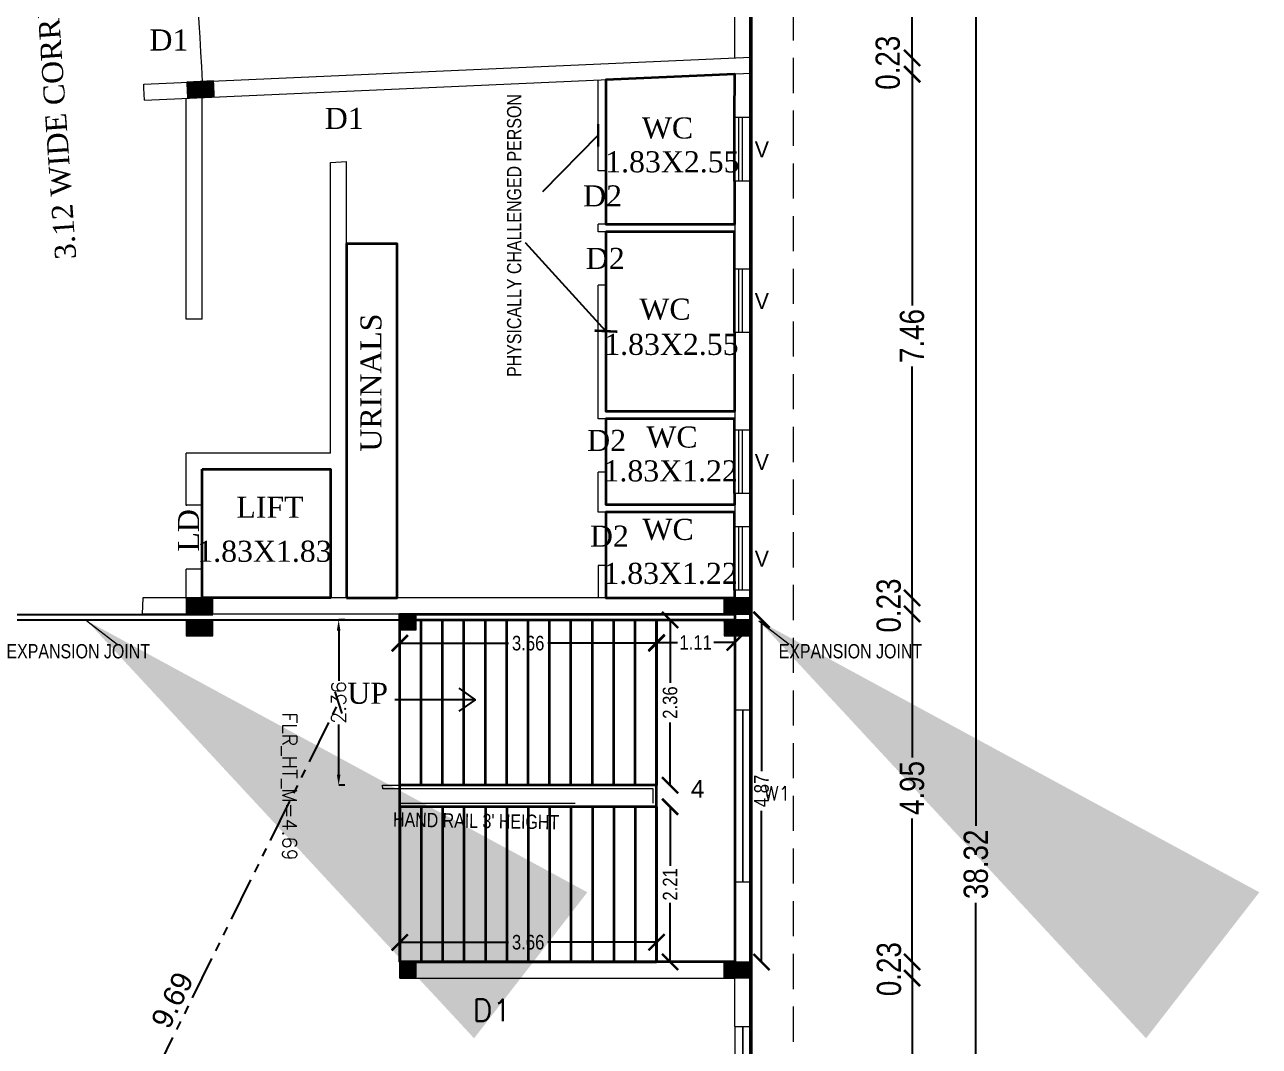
# Model space of a CAD drawing. Header units: metres. Extents: x 43 to 977, y 102 to 459.
# Drawn here: x 475.75 to 493.33, y 156.12 to 170.66 of the extents above; entities that cross this region are included whole.
import ezdxf

# ---------------------------------------------------------------- set-up
doc = ezdxf.new("R2010")
doc.units = ezdxf.units.M
doc.header["$MEASUREMENT"] = 0
doc.header["$PDMODE"] = 3
doc.linetypes.add('HIDDEN', pattern=[0.375, 0.25, -0.125])
doc.linetypes.add('PHANTOM2', pattern=[1.25, 0.625, -0.125, 0.125, -0.125, 0.125, -0.125])
doc.layers.get('0').update_dxf_attribs({"lineweight": 0})
doc.layers.get('Defpoints').update_dxf_attribs({"lineweight": 0})
for name, color, linetype, lineweight in [('BLK_1_FLR_0_BLT_UP_AREA_DEDUCT_EXISTING', 4, 'Continuous', 35), ('BLK_1_FLR_0_EXIT_WIDTH_STAIR', 4, 'Continuous', 35), ('BLK_1_FLR_0_EXIT_WIDTH_STAIR _7', 4, 'Continuous', 35), ('BLK_1_FLR_0_SP_WC', 140, 'Continuous', 35), ('BLK_1_FLR_0_STAIR_4', 4, 'Continuous', 35), ('BLK_1_FLR_0_STAIR_4_FLIGHT_1', 4, 'Continuous', 35), ('BLK_1_FLR_0_STAIR_4_FLIGHT_2', 4, 'Continuous', 35), ('BLK_1_FLR_0_STAIR_4_LANDING_1', 4, 'Continuous', 35), ('BLK_1_FLR_0_URINAL', 4, 'Continuous', 35), ('BLK_1_FLR_0_WATER_CLOSET', 4, 'Continuous', 35), ('Column', 1, 'Continuous', 0), ('DIST_EXIT', 7, 'Continuous', 35), ('DOOR', 1, 'Continuous', 0), ('ELEV', 2, 'Continuous', 0), ('HAT', 1, 'Continuous', 0), ('hatch', 7, 'Continuous', 0), ('main wall', 150, 'Continuous', 0), ('RTEXT', 4, 'Continuous', 0), ('Staircase', 140, 'Continuous', 0), ('TE', 9, 'Continuous', 0), ('TEXT', 130, 'Continuous', 0), ('WALL', 7, 'Continuous', 0), ('WIN', 13, 'Continuous', 0)]:
    doc.layers.add(name, color=color, linetype=linetype, lineweight=lineweight)
doc.layers.add('BLK_1_FLR_0_BLT_UP_AREA_EXISTING', color=15, linetype='Continuous')
doc.styles.add('ARIAL', font='arial.ttf')
doc.styles.add('ARIAL NARROW', font='')
doc.styles.add('RTEXT', font='arial.ttf', dxfattribs={"width": 0.8, "height": 8})
doc.styles.get("Standard").update_dxf_attribs({"font": 'romans.shx'})
doc.styles.add('style2', font='romantic.ttf')
doc.styles.add('style4', font='swissek.ttf')
doc.styles.add('visa', font='swissc.ttf')
doc.styles.get('ARIAL NARROW').set_extended_font_data('Lydian BT')
doc.dimstyles.new('Copy of o3 400', dxfattribs={"dimscale": 0.23, "dimtxt": 0.9, "dimasz": 1, "dimexe": 5, "dimexo": 9, "dimgap": 0.23, "dimtad": 0, "dimlfac": 4, "dimzin": 3, "dimdsep": 46, "dimtxsty": 'visa', "dimblk": 'ARCHTICK', "dimcen": 0.09, "dimse1": 1, "dimse2": 1, "dimclrd": 7, "dimclre": 256, "dimclrt": 7, "dimadec": 0, "dimazin": 0, "dimtfac": 0.23, "dimtofl": 0, "dimtmove": 2, "dimatfit": 1, "dimldrblk": 'ARCHTICK', "dimfxl": 0, "dimtolj": 1, "dimtzin": 0, "dimarcsym": 0})
doc.dimstyles.new('Copy(2) of S-2', dxfattribs={"dimtxt": 10.5, "dimasz": 8, "dimexe": 2, "dimexo": 50, "dimgap": 5, "dimtad": 0, "dimtoh": 1, "dimdec": 1, "dimzin": 0, "dimdsep": 46, "dimlunit": 4, "dimtxsty": 'ARIAL NARROW', "dimcen": 0.09, "dimdle": 3, "dimse1": 1, "dimse2": 1, "dimclrd": 7, "dimclre": 13, "dimclrt": 7, "dimadec": 0, "dimazin": 0, "dimtfac": 1, "dimtdec": 1, "dimtofl": 0, "dimtmove": 0, "dimatfit": 3, "dimfxl": 0, "dimtolj": 1, "dimtzin": 0, "dimlwd": 13, "dimarcsym": 0})
doc.dimstyles.new('o3', dxfattribs={"dimscale": 0.23, "dimtxt": 0.9, "dimasz": 1, "dimexe": 5, "dimexo": 9, "dimgap": 0.23, "dimtad": 0, "dimzin": 3, "dimdsep": 46, "dimtxsty": 'visa', "dimblk": 'ARCHTICK', "dimcen": 0.09, "dimse1": 1, "dimse2": 1, "dimclrd": 7, "dimclre": 256, "dimclrt": 7, "dimadec": 0, "dimazin": 0, "dimtfac": 0.23, "dimtofl": 0, "dimtmove": 2, "dimatfit": 1, "dimldrblk": 'ARCHTICK', "dimfxl": 0, "dimtolj": 1, "dimtzin": 0, "dimarcsym": 0})
doc.dimstyles.new('OPEN SPACE', dxfattribs={"dimtxt": 0.3, "dimasz": 0.23, "dimexe": 0.1875, "dimexo": 0.0625, "dimgap": 0.09, "dimtad": 3, "dimzin": 0, "dimdsep": 46, "dimtxsty": 'ARIAL', "dimblk": 'OBLIQUE', "dimcen": 0.09, "dimse1": 1, "dimse2": 1, "dimclrd": 6, "dimclre": 6, "dimclrt": 7, "dimadec": 0, "dimazin": 0, "dimtfac": 0.5, "dimtix": 1, "dimtmove": 0, "dimatfit": 3, "dimfxl": 0, "dimtolj": 1, "dimtzin": 0, "dimarcsym": 0})
doc.dimstyles.new('STANDARD$0', dxfattribs={"dimtxt": 7, "dimasz": 3, "dimexe": 3, "dimexo": 1, "dimgap": 1.5, "dimtad": 1, "dimdec": 1, "dimzin": 1, "dimdsep": 46, "dimlunit": 4, "dimtxsty": 'Standard', "dimblk": 'OBLIQUE', "dimcen": 0.09375, "dimdle": 1, "dimclrd": 8, "dimclre": 8, "dimclrt": 7, "dimadec": 1, "dimazin": 0, "dimtfac": 1, "dimtdec": 1, "dimtix": 1, "dimtmove": 2, "dimatfit": 3, "dimldrblk": 'ARCHTICK', "dimfxl": 0, "dimfrac": 2, "dimtolj": 1, "dimtzin": 0, "dimarcsym": 0})

# ---------------------------------------------------------------- blocks, each defined once
blk = doc.blocks.new('_ArchTick')
at = {"color": 0, "const_width": 0.15}
blk.add_lwpolyline([(-0.5, -0.5), (0.5, 0.5)], dxfattribs=at)
blk = doc.blocks.new('*D466')
at = {"layer": 'Defpoints', "color": 0, "lineweight": 30}
for p in [(485.855, 177.638), (485.856, 170.185), (488.382, 170.185)]:
    blk.add_point(p, dxfattribs=at)
at = {"layer": 'WALL', "color": 7, "lineweight": -2}
for p, q in [((488.382, 177.638), (488.382, 174.342)), ((488.382, 170.185), (488.382, 173.481))]:
    blk.add_line(p, q, dxfattribs=at)
at = {"layer": 'WALL', "color": 7, "lineweight": -2, "xscale": 0.23, "yscale": 0.23, "zscale": 0.23}
for p, rotation in [((488.382, 177.638), 90), ((488.382, 170.185), 270)]:
    blk.add_blockref('_ArchTick', p, dxfattribs=dict(at, rotation=rotation))
at = {"layer": 'WALL', "color": 7, "insert": (488.382, 173.911), "char_height": 0.345, "attachment_point": 5, "rotation": 90, "style": 'visa'}
blk.add_mtext('\\A1;7.45', dxfattribs=at)
blk = doc.blocks.new('*D467')
at = {"layer": 'Defpoints', "color": 0, "lineweight": 30}
for p in [(485.856, 170.185), (485.856, 169.956), (488.382, 169.956)]:
    blk.add_point(p, dxfattribs=at)
at = {"layer": 'WALL', "color": 7, "lineweight": -2}
blk.add_line((488.382, 170.185), (488.382, 169.956), dxfattribs=at)
at = {"layer": 'WALL', "color": 7, "lineweight": -2, "xscale": 0.23, "yscale": 0.23, "zscale": 0.23}
for p, rotation in [((488.382, 170.185), 90), ((488.382, 169.956), 270)]:
    blk.add_blockref('_ArchTick', p, dxfattribs=dict(at, rotation=rotation))
at = {"layer": 'WALL', "color": 7, "insert": (488.037, 170.118), "char_height": 0.345, "attachment_point": 5, "rotation": 90, "style": 'visa'}
blk.add_mtext('\\A1;0.23', dxfattribs=at)
blk = doc.blocks.new('*D468')
at = {"layer": 'Defpoints', "color": 0, "lineweight": 30}
for p in [(485.856, 169.956), (485.856, 162.501), (488.382, 162.501)]:
    blk.add_point(p, dxfattribs=at)
at = {"layer": 'WALL', "color": 7, "lineweight": -2}
for p, q in [((488.382, 169.956), (488.382, 166.663)), ((488.382, 162.501), (488.382, 165.795))]:
    blk.add_line(p, q, dxfattribs=at)
at = {"layer": 'WALL', "color": 7, "lineweight": -2, "xscale": 0.23, "yscale": 0.23, "zscale": 0.23}
for p, rotation in [((488.382, 169.956), 90), ((488.382, 162.501), 270)]:
    blk.add_blockref('_ArchTick', p, dxfattribs=dict(at, rotation=rotation))
at = {"layer": 'WALL', "color": 7, "insert": (488.382, 166.229), "char_height": 0.345, "attachment_point": 5, "rotation": 90, "style": 'visa'}
blk.add_mtext('\\A1;7.46', dxfattribs=at)
blk = doc.blocks.new('*D469')
at = {"layer": 'Defpoints', "color": 0, "lineweight": 30}
for p in [(485.856, 162.501), (485.856, 162.273), (488.382, 162.273)]:
    blk.add_point(p, dxfattribs=at)
at = {"layer": 'WALL', "color": 7, "lineweight": -2}
blk.add_line((488.382, 162.501), (488.382, 162.273), dxfattribs=at)
at = {"layer": 'WALL', "color": 7, "lineweight": -2, "xscale": 0.23, "yscale": 0.23, "zscale": 0.23}
for p, rotation in [((488.382, 162.501), 90), ((488.382, 162.273), 270)]:
    blk.add_blockref('_ArchTick', p, dxfattribs=dict(at, rotation=rotation))
at = {"layer": 'WALL', "color": 7, "insert": (488.05, 162.393), "char_height": 0.345, "attachment_point": 5, "rotation": 90, "style": 'visa'}
blk.add_mtext('\\A1;0.23', dxfattribs=at)
blk = doc.blocks.new('*D470')
at = {"layer": 'Defpoints', "color": 0, "lineweight": 30}
for p in [(485.856, 162.273), (485.625, 157.321), (488.382, 157.321)]:
    blk.add_point(p, dxfattribs=at)
at = {"layer": 'WALL', "color": 7, "lineweight": -2}
for p, q in [((488.382, 162.273), (488.382, 160.23)), ((488.382, 157.321), (488.382, 159.363))]:
    blk.add_line(p, q, dxfattribs=at)
at = {"layer": 'WALL', "color": 7, "lineweight": -2, "xscale": 0.23, "yscale": 0.23, "zscale": 0.23}
for p, rotation in [((488.382, 162.273), 90), ((488.382, 157.321), 270)]:
    blk.add_blockref('_ArchTick', p, dxfattribs=dict(at, rotation=rotation))
at = {"layer": 'WALL', "color": 7, "insert": (488.382, 159.797), "char_height": 0.345, "attachment_point": 5, "rotation": 90, "style": 'visa'}
blk.add_mtext('\\A1;4.95', dxfattribs=at)
blk = doc.blocks.new('*D471')
at = {"layer": 'Defpoints', "color": 0, "lineweight": 30}
for p in [(485.625, 157.321), (485.625, 157.092), (488.382, 157.092)]:
    blk.add_point(p, dxfattribs=at)
at = {"layer": 'WALL', "color": 7, "lineweight": -2}
blk.add_line((488.382, 157.321), (488.382, 157.092), dxfattribs=at)
at = {"layer": 'WALL', "color": 7, "lineweight": -2, "xscale": 0.23, "yscale": 0.23, "zscale": 0.23}
for p, rotation in [((488.382, 157.321), 90), ((488.382, 157.092), 270)]:
    blk.add_blockref('_ArchTick', p, dxfattribs=dict(at, rotation=rotation))
at = {"layer": 'WALL', "color": 7, "insert": (488.054, 157.219), "char_height": 0.345, "attachment_point": 5, "rotation": 90, "style": 'visa'}
blk.add_mtext('\\A1;0.23', dxfattribs=at)
blk = doc.blocks.new('*D472')
at = {"layer": 'Defpoints', "color": 0, "lineweight": 30}
for p in [(485.625, 157.092), (485.625, 153.341), (488.382, 153.341)]:
    blk.add_point(p, dxfattribs=at)
at = {"layer": 'WALL', "color": 7, "lineweight": -2}
for p, q in [((488.382, 157.092), (488.382, 155.648)), ((488.382, 153.341), (488.382, 154.785))]:
    blk.add_line(p, q, dxfattribs=at)
at = {"layer": 'WALL', "color": 7, "lineweight": -2, "xscale": 0.23, "yscale": 0.23, "zscale": 0.23}
for p, rotation in [((488.382, 157.092), 90), ((488.382, 153.341), 270)]:
    blk.add_blockref('_ArchTick', p, dxfattribs=dict(at, rotation=rotation))
at = {"layer": 'WALL', "color": 7, "insert": (488.382, 155.217), "char_height": 0.345, "attachment_point": 5, "rotation": 90, "style": 'visa'}
blk.add_mtext('\\A1;3.75', dxfattribs=at)
blk = doc.blocks.new('*D494')
at = {"layer": 'Defpoints', "color": 0, "lineweight": 30}
for p in [(485.858, 177.869), (485.682, 139.551), (489.291, 139.551)]:
    blk.add_point(p, dxfattribs=at)
at = {"layer": 'WALL', "color": 7, "lineweight": -2}
for p, q in [((489.291, 177.869), (489.291, 159.257)), ((489.291, 139.551), (489.291, 158.163))]:
    blk.add_line(p, q, dxfattribs=at)
at = {"layer": 'WALL', "color": 7, "lineweight": -2, "xscale": 0.23, "yscale": 0.23, "zscale": 0.23}
for p, rotation in [((489.291, 177.869), 90), ((489.291, 139.551), 270)]:
    blk.add_blockref('_ArchTick', p, dxfattribs=dict(at, rotation=rotation))
at = {"layer": 'WALL', "color": 7, "insert": (489.291, 158.71), "char_height": 0.345, "attachment_point": 5, "rotation": 90, "style": 'visa'}
blk.add_mtext('\\A1;38.32', dxfattribs=at)
blk = doc.blocks.new('*D665')
at = {"layer": 'BLK_1_FLR_0_STAIR_4_LANDING_1', "color": 1, "lineweight": -2, "ltscale": 20}
for p, q in [((486.238, 162.19), (486.238, 160.038)), ((486.238, 157.321), (486.238, 159.473))]:
    blk.add_line(p, q, dxfattribs=at)
at = {"layer": 'Defpoints', "color": 0, "lineweight": 30, "ltscale": 20}
for p in [(485.856, 162.19), (485.856, 157.321), (486.238, 157.321)]:
    blk.add_point(p, dxfattribs=at)
at = {"layer": 'BLK_1_FLR_0_STAIR_4_LANDING_1', "color": 1, "lineweight": -2, "ltscale": 20, "xscale": 0.23, "yscale": 0.23, "zscale": 0.23}
for p, rotation in [((486.238, 162.19), 90), ((486.238, 157.321), 270)]:
    blk.add_blockref('_ArchTick', p, dxfattribs=dict(at, rotation=rotation))
at = {"layer": 'BLK_1_FLR_0_STAIR_4_LANDING_1', "color": 1, "lineweight": 35, "ltscale": 20, "insert": (486.238, 159.755), "char_height": 0.207, "attachment_point": 5, "rotation": 90, "style": 'visa'}
blk.add_mtext('\\A1;4.87', dxfattribs=at)
blk = doc.blocks.new('*D666')
at = {"layer": 'BLK_1_FLR_0_STAIR_4_LANDING_1', "color": 2, "lineweight": -2, "ltscale": 20}
for p, q in [((484.744, 161.868), (485.042, 161.868)), ((485.856, 161.868), (485.558, 161.868))]:
    blk.add_line(p, q, dxfattribs=at)
at = {"layer": 'Defpoints', "color": 0, "lineweight": 30, "ltscale": 20}
for p in [(484.744, 162.19), (485.856, 162.19), (485.856, 161.868)]:
    blk.add_point(p, dxfattribs=at)
at = {"layer": 'BLK_1_FLR_0_STAIR_4_LANDING_1', "color": 2, "lineweight": -2, "ltscale": 20, "xscale": 0.23, "yscale": 0.23, "zscale": 0.23, "rotation": 180}
blk.add_blockref('_ArchTick', (484.744, 161.868), dxfattribs=at)
at = {"layer": 'BLK_1_FLR_0_STAIR_4_LANDING_1', "color": 2, "lineweight": -2, "ltscale": 20, "xscale": 0.23, "yscale": 0.23, "zscale": 0.23}
blk.add_blockref('_ArchTick', (485.856, 161.868), dxfattribs=at)
at = {"layer": 'BLK_1_FLR_0_STAIR_4_LANDING_1', "color": 2, "lineweight": 35, "ltscale": 20, "insert": (485.3, 161.868), "char_height": 0.207, "attachment_point": 5, "style": 'visa'}
blk.add_mtext('\\A1;1.11', dxfattribs=at)
blk = doc.blocks.new('*D667')
at = {"layer": 'BLK_1_FLR_0_STAIR_4_FLIGHT_1', "color": 1, "lineweight": -2, "ltscale": 20}
for p, q in [((481.087, 161.857), (482.633, 161.857)), ((484.744, 161.857), (483.197, 161.857))]:
    blk.add_line(p, q, dxfattribs=at)
at = {"layer": 'Defpoints', "color": 0, "lineweight": 30, "ltscale": 20}
for p in [(481.087, 162.19), (484.744, 162.19), (481.087, 161.857)]:
    blk.add_point(p, dxfattribs=at)
at = {"layer": 'BLK_1_FLR_0_STAIR_4_FLIGHT_1', "color": 1, "lineweight": -2, "ltscale": 20, "xscale": 0.23, "yscale": 0.23, "zscale": 0.23, "rotation": 180}
blk.add_blockref('_ArchTick', (481.087, 161.857), dxfattribs=at)
at = {"layer": 'BLK_1_FLR_0_STAIR_4_FLIGHT_1', "color": 1, "lineweight": -2, "ltscale": 20, "xscale": 0.23, "yscale": 0.23, "zscale": 0.23}
blk.add_blockref('_ArchTick', (484.744, 161.857), dxfattribs=at)
at = {"layer": 'BLK_1_FLR_0_STAIR_4_FLIGHT_1', "color": 1, "lineweight": 35, "ltscale": 20, "insert": (482.915, 161.857), "char_height": 0.207, "attachment_point": 5, "style": 'visa'}
blk.add_mtext('\\A1;3.66', dxfattribs=at)
blk = doc.blocks.new('*D668')
at = {"layer": 'BLK_1_FLR_0_STAIR_4_FLIGHT_1', "color": 2, "lineweight": -2, "ltscale": 20}
for p, q in [((484.936, 162.19), (484.936, 161.293)), ((484.936, 159.835), (484.936, 160.731))]:
    blk.add_line(p, q, dxfattribs=at)
at = {"layer": 'Defpoints', "color": 0, "lineweight": 30, "ltscale": 20}
for p in [(484.744, 162.19), (484.744, 159.835), (484.936, 159.835)]:
    blk.add_point(p, dxfattribs=at)
at = {"layer": 'BLK_1_FLR_0_STAIR_4_FLIGHT_1', "color": 2, "lineweight": -2, "ltscale": 20, "xscale": 0.23, "yscale": 0.23, "zscale": 0.23}
for p, rotation in [((484.936, 162.19), 90), ((484.936, 159.835), 270)]:
    blk.add_blockref('_ArchTick', p, dxfattribs=dict(at, rotation=rotation))
at = {"layer": 'BLK_1_FLR_0_STAIR_4_FLIGHT_1', "color": 2, "lineweight": 35, "ltscale": 20, "insert": (484.936, 161.012), "char_height": 0.207, "attachment_point": 5, "rotation": 90, "style": 'visa'}
blk.add_mtext('\\A1;2.36', dxfattribs=at)
blk = doc.blocks.new('*D669')
at = {"layer": 'BLK_1_FLR_0_STAIR_4_FLIGHT_2', "color": 2, "lineweight": -2, "ltscale": 20}
for p, q in [((484.936, 159.53), (484.936, 158.687)), ((484.936, 157.321), (484.936, 158.164))]:
    blk.add_line(p, q, dxfattribs=at)
at = {"layer": 'Defpoints', "color": 0, "lineweight": 30, "ltscale": 20}
for p in [(484.744, 159.53), (484.744, 157.321), (484.936, 157.321)]:
    blk.add_point(p, dxfattribs=at)
at = {"layer": 'BLK_1_FLR_0_STAIR_4_FLIGHT_2', "color": 2, "lineweight": -2, "ltscale": 20, "xscale": 0.23, "yscale": 0.23, "zscale": 0.23}
for p, rotation in [((484.936, 159.53), 90), ((484.936, 157.321), 270)]:
    blk.add_blockref('_ArchTick', p, dxfattribs=dict(at, rotation=rotation))
at = {"layer": 'BLK_1_FLR_0_STAIR_4_FLIGHT_2', "color": 2, "lineweight": 35, "ltscale": 20, "insert": (484.936, 158.425), "char_height": 0.207, "attachment_point": 5, "rotation": 90, "style": 'visa'}
blk.add_mtext('\\A1;2.21', dxfattribs=at)
blk = doc.blocks.new('*D670')
at = {"layer": 'BLK_1_FLR_0_STAIR_4_FLIGHT_2', "color": 1, "lineweight": -2, "ltscale": 20}
for p, q in [((481.087, 157.601), (482.633, 157.601)), ((484.744, 157.601), (483.197, 157.601))]:
    blk.add_line(p, q, dxfattribs=at)
at = {"layer": 'Defpoints', "color": 0, "lineweight": 30, "ltscale": 20}
for p in [(481.087, 157.601), (481.087, 157.321), (484.744, 157.321)]:
    blk.add_point(p, dxfattribs=at)
at = {"layer": 'BLK_1_FLR_0_STAIR_4_FLIGHT_2', "color": 1, "lineweight": -2, "ltscale": 20, "xscale": 0.23, "yscale": 0.23, "zscale": 0.23, "rotation": 180}
blk.add_blockref('_ArchTick', (481.087, 157.601), dxfattribs=at)
at = {"layer": 'BLK_1_FLR_0_STAIR_4_FLIGHT_2', "color": 1, "lineweight": -2, "ltscale": 20, "xscale": 0.23, "yscale": 0.23, "zscale": 0.23}
blk.add_blockref('_ArchTick', (484.744, 157.601), dxfattribs=at)
at = {"layer": 'BLK_1_FLR_0_STAIR_4_FLIGHT_2', "color": 1, "lineweight": 35, "ltscale": 20, "insert": (482.915, 157.601), "char_height": 0.207, "attachment_point": 5, "style": 'visa'}
blk.add_mtext('\\A1;3.66', dxfattribs=at)
blk = doc.blocks.new('*D671')
at = {"layer": 'BLK_1_FLR_0_EXIT_WIDTH_STAIR', "color": 0, "lineweight": -2}
for p, q in [((480.306, 162.19), (480.217, 162.19)), ((480.217, 162.037), (480.217, 161.324)), ((480.217, 159.987), (480.217, 160.7)), ((480.306, 159.835), (480.217, 159.835))]:
    blk.add_line(p, q, dxfattribs=at)
at = {"layer": 'BLK_1_FLR_0_EXIT_WIDTH_STAIR', "color": 0, "lineweight": 30}
for points in [[(480.191, 162.037), (480.242, 162.037), (480.217, 162.19)], [(480.191, 159.987), (480.242, 159.987), (480.217, 159.835)]]:
    blk.add_solid(points, dxfattribs=at)
at = {"layer": 'Defpoints', "color": 0, "lineweight": 30}
for p in [(480.217, 162.19), (480.864, 162.19), (480.864, 159.835)]:
    blk.add_point(p, dxfattribs=at)
at = {"layer": 'BLK_1_FLR_0_EXIT_WIDTH_STAIR', "color": 0, "lineweight": 30, "insert": (480.217, 161.012), "char_height": 0.2032, "attachment_point": 5, "rotation": 90}
blk.add_mtext('\\A1;2.36', dxfattribs=at)
blk = doc.blocks.new('_Oblique')
at = {"color": 0, "linetype": 'ByBlock', "lineweight": -2}
blk.add_line((-0.5, -0.5), (0.5, 0.5), dxfattribs=at)
blk = doc.blocks.new('*D689')
at = {"layer": 'Defpoints', "color": 0, "lineweight": 80}
for p in [(480.217, 161.012), (480.217, 161.012), (475.916, 152.328)]:
    blk.add_point(p, dxfattribs=at)
at = {"layer": 'DIST_EXIT', "color": 7, "linetype": 'PHANTOM2', "lineweight": -2}
blk.add_line((475.916, 152.328), (480.217, 161.012), dxfattribs=at)
at = {"layer": 'DIST_EXIT', "color": 7, "lineweight": -2, "xscale": 0.23, "yscale": 0.23, "zscale": 0.23}
for p, rotation in [((480.217, 161.012), 63.65420746830023), ((475.916, 152.328), 243.6542074683002)]:
    blk.add_blockref('_Oblique', p, dxfattribs=dict(at, rotation=rotation))
at = {"layer": 'DIST_EXIT', "color": 7, "lineweight": 35, "insert": (477.848, 156.778), "char_height": 0.3, "attachment_point": 5, "rotation": 63.6542, "style": 'ARIAL'}
blk.add_mtext('\\A1;9.69', dxfattribs=at)

msp = doc.modelspace()

# ---------------------------------------------------------------- hatches: boundary and pattern name
at = {"layer": 'hatch'}
h = msp.add_hatch(dxfattribs=at)
h.set_pattern_fill('ANSI31', color=256, scale=0.025396, angle=87.312312, style=0)
h.set_pattern_definition([(47.68768849, (2397.0239826, -5185.391909), (0.0023475164164, -0.0021369978422), [])])
h.paths.add_polyline_path([(478.43537, 169.85893), (478.44608, 169.63061), (478.06556, 169.61275), (478.05484, 169.84106)])
h = msp.add_hatch(dxfattribs=at)
h.set_pattern_fill('ANSI31', color=256, scale=0.025396, angle=87.312312, style=0)
h.set_pattern_definition([(47.68768849, (2397.024223, -5185.391909), (0.0023475164164, -0.0021369978422), [])])
h.paths.add_polyline_path([(478.05508, 169.84106), (478.0658, 169.61275), (478.44632, 169.63061), (478.43561, 169.85893)])
h = msp.add_hatch(dxfattribs=at)
h.set_pattern_fill('ANSI31', color=256, scale=0.025396, angle=90, style=0)
h.set_pattern_definition([(45, (2143.786166, -5276.8248023), (0.0022447263868, -0.0022447263868), [])])
h.paths.add_polyline_path([(478.04452, 162.50121), (478.04452, 162.27265), (478.42546, 162.27265), (478.42546, 162.50121)])
h = msp.add_hatch(dxfattribs=at)
h.set_pattern_fill('ANSI31', color=256, scale=0.025396, angle=90, style=0)
h.set_pattern_definition([(45, (2151.4421604, -5276.8248023), (0.0022447263868, -0.0022447263868), [])])
h.paths.add_polyline_path([(485.70051, 162.50121), (485.70051, 162.27265), (486.08145, 162.27265), (486.08145, 162.50121)])
h = msp.add_hatch(dxfattribs=at)
h.set_pattern_fill('ANSI31', color=256, scale=0.025396, angle=90, style=0)
h.set_pattern_definition([(135, (-1184.274037, -5277.053101), (-0.0022447263868, -0.0022447263868), [])])
h.paths.add_polyline_path([(481.08667, 162.27291), (481.08667, 162.04435), (481.31523, 162.04435), (481.31523, 162.27291)])
h = msp.add_hatch(dxfattribs=at)
h.set_pattern_fill('ANSI31', color=256, scale=0.025396, angle=90, style=0)
h.set_pattern_definition([(45, (2143.786166, -5277.1360486), (0.0022447263868, -0.0022447263868), [])])
h.paths.add_polyline_path([(478.04452, 162.18997), (478.04452, 161.9614), (478.42546, 161.9614), (478.42546, 162.18997)])
h = msp.add_hatch(dxfattribs=at)
h.set_pattern_fill('ANSI31', color=256, scale=0.025396, angle=90, style=0)
h.set_pattern_definition([(45, (2151.4455198, -5277.1360486), (0.0022447263868, -0.0022447263868), [])])
h.paths.add_polyline_path([(485.70387, 162.18997), (485.70387, 161.9614), (486.08481, 161.9614), (486.08481, 162.18997)])
h = msp.add_hatch(dxfattribs=at)
h.set_pattern_fill('ANSI31', color=256, scale=0.025396, angle=90, style=0)
h.set_pattern_definition([(135, (-1184.274037, -5282.005356), (-0.0022447263868, -0.0022447263868), [])])
h.paths.add_polyline_path([(481.08667, 157.32066), (481.08667, 157.09209), (481.31523, 157.09209), (481.31523, 157.32066)])
h = msp.add_hatch(dxfattribs=at)
h.set_pattern_fill('ANSI31', color=256, scale=0.025396, angle=90, style=0)
h.set_pattern_definition([(135, (-1179.6568352, -5282.005356), (-0.0022447263868, -0.0022447263868), [])])
h.paths.add_polyline_path([(485.70387, 157.32066), (485.70387, 157.09209), (486.08481, 157.09209), (486.08481, 157.32066)])

# ---------------------------------------------------------------- linework, layer by layer
at = {"layer": 'BLK_1_FLR_0_BLT_UP_AREA_DEDUCT_EXISTING', "color": 26, "lineweight": 35}
for points in [[(478.27309, 164.33168), (480.10161, 164.33168), (480.10161, 162.50121), (478.27309, 162.50121)], [(485.85558, 157.3221), (481.08667, 157.32209), (481.08667, 162.27121), (485.85558, 162.27122)]]:
    msp.add_lwpolyline(points, close=True, dxfattribs=at)
at = {"layer": 'BLK_1_FLR_0_BLT_UP_AREA_EXISTING', "color": 26, "lineweight": 50}
msp.add_lwpolyline([(485.16252, 182.89103), (485.37183, 181.89751), (485.75323, 179.90305), (485.92526, 178.90241), (485.99042, 178.5026), (486.08482, 177.8997), (486.08644, 139.55078), (415.21537, 139.55078)], dxfattribs=at)
at = {"layer": 'BLK_1_FLR_0_EXIT_WIDTH_STAIR _7', "color": 30, "lineweight": 35, "ltscale": 20}
msp.add_lwpolyline([(478.27309, 164.33168), (480.10161, 164.33168), (480.10161, 162.50121), (478.27309, 162.50121)], close=True, dxfattribs=at)
at = {"layer": 'BLK_1_FLR_0_SP_WC', "color": 213, "lineweight": 35}
for points in [[(485.85625, 168.43412), (485.85208, 168.43412), (485.85208, 169.34362), (485.85625, 169.9564), (484.02208, 169.8756), (484.02208, 167.82121), (485.85625, 167.82121)], [(484.02208, 167.71121), (484.02208, 165.16121), (485.85625, 165.16121), (485.85625, 166.27658), (485.85208, 166.27658), (485.85208, 167.18609), (485.85287, 167.71121)]]:
    msp.add_lwpolyline(points, close=True, dxfattribs=at)
at = {"layer": 'BLK_1_FLR_0_STAIR_4', "color": 1, "lineweight": 35, "ltscale": 20}
msp.add_lwpolyline([(481.08667, 162.18997), (485.85625, 162.18997), (485.85625, 157.32066), (481.08667, 157.32066)], close=True, dxfattribs=at)
at = {"layer": 'BLK_1_FLR_0_STAIR_4_FLIGHT_1', "color": 7, "lineweight": 35, "ltscale": 20}
for p, q in [((481.08667, 159.83488), (481.08667, 162.18997)), ((481.39142, 159.83488), (481.39142, 162.18997)), ((481.69618, 159.83488), (481.69618, 162.18997)), ((482.00093, 159.83488), (482.00093, 162.18997)), ((482.30569, 159.83488), (482.30569, 162.18997)), ((482.61044, 159.83488), (482.61044, 162.18997)), ((482.91519, 159.83488), (482.91519, 162.18997)), ((483.21995, 159.83488), (483.21995, 162.18997)), ((483.5247, 159.83488), (483.5247, 162.18997)), ((483.82946, 159.83488), (483.82946, 162.18997)), ((484.13421, 159.83488), (484.13421, 162.18997)), ((484.43896, 159.83488), (484.43896, 162.18997)), ((484.74372, 159.83488), (484.74372, 162.18997))]:
    msp.add_line(p, q, dxfattribs=at)
msp.add_lwpolyline([(481.08667, 162.18997), (484.74372, 162.18997), (484.74372, 159.83488), (481.08667, 159.83488)], close=True, dxfattribs=at)
at = {"layer": 'BLK_1_FLR_0_STAIR_4_FLIGHT_2', "color": 7, "lineweight": 35, "ltscale": 20}
for p, q in [((481.08667, 159.53013), (481.08667, 157.32066)), ((481.39142, 159.53013), (481.39142, 157.32066)), ((481.69618, 159.53013), (481.69618, 157.32066)), ((482.00093, 159.53013), (482.00093, 157.32066)), ((482.30569, 159.53013), (482.30569, 157.32066)), ((482.61044, 159.53013), (482.61044, 157.32066)), ((482.91519, 159.53013), (482.91519, 157.32066)), ((483.21995, 159.53013), (483.21995, 157.32066)), ((483.5247, 159.53013), (483.5247, 157.32066)), ((483.82946, 159.53013), (483.82946, 157.32066)), ((484.13421, 159.53013), (484.13421, 157.32066)), ((484.43896, 159.53013), (484.43896, 157.32066)), ((484.74372, 159.53013), (484.74372, 157.32066))]:
    msp.add_line(p, q, dxfattribs=at)
msp.add_lwpolyline([(484.74372, 159.53013), (481.08667, 159.53013), (481.08667, 157.32066), (484.74372, 157.32066)], close=True, dxfattribs=at)
at = {"layer": 'BLK_1_FLR_0_STAIR_4_LANDING_1', "color": 7, "lineweight": 35, "ltscale": 20}
msp.add_lwpolyline([(484.74372, 162.18997), (485.85625, 162.18997), (485.85625, 157.32066), (484.74372, 157.32066)], close=True, dxfattribs=at)
at = {"layer": 'BLK_1_FLR_0_URINAL', "color": 235, "lineweight": 35, "ltscale": 20}
msp.add_lwpolyline([(480.33018, 162.50121), (481.05062, 162.50121), (481.05062, 167.53924), (480.33018, 167.53924)], close=True, dxfattribs=at)
at = {"layer": 'BLK_1_FLR_0_WATER_CLOSET', "color": 1, "lineweight": 35, "ltscale": 20}
for points in [[(485.85208, 164.89597), (485.85221, 165.05121), (484.02208, 165.05121), (484.02208, 163.83121), (485.85625, 163.83121), (485.85625, 163.98646), (485.85208, 163.98646)], [(485.85208, 163.52001), (485.85221, 163.72121), (484.02208, 163.72121), (484.02208, 162.50121), (485.85625, 162.50121), (485.85625, 162.6105), (485.85208, 162.6105)]]:
    msp.add_lwpolyline(points, close=True, dxfattribs=at)
at = {"layer": 'Column'}
for points in [[(478.44608, 169.63061), (478.43537, 169.85893), (478.05484, 169.84106), (478.06556, 169.61275)], [(478.44632, 169.63061), (478.43561, 169.85893), (478.05508, 169.84106), (478.0658, 169.61275)], [(478.42546, 162.27265), (478.42546, 162.50121), (478.04452, 162.50121), (478.04452, 162.27265)], [(486.08145, 162.27265), (486.08145, 162.50121), (485.70051, 162.50121), (485.70051, 162.27265)], [(481.08667, 162.04435), (481.08667, 162.27291), (481.31523, 162.27291), (481.31523, 162.04435)], [(478.42546, 161.9614), (478.42546, 162.18997), (478.04452, 162.18997), (478.04452, 161.9614)], [(486.08481, 161.9614), (486.08481, 162.18997), (485.70387, 162.18997), (485.70387, 161.9614)], [(481.08667, 157.09209), (481.08667, 157.32066), (481.31523, 157.32066), (481.31523, 157.09209)], [(485.70387, 157.09209), (485.70387, 157.32066), (486.08481, 157.32066), (486.08481, 157.09209)]]:
    msp.add_lwpolyline(points, close=True, dxfattribs=at)
at = {"layer": 'DOOR', "color": 2, "ltscale": 20}
for p, q in [((485.85208, 169.34362), (486.08065, 169.34362)), ((486.08065, 168.43412), (485.85208, 168.43412)), ((485.85208, 167.18609), (486.08065, 167.18609)), ((486.08065, 166.27658), (485.85208, 166.27658)), ((485.85208, 164.89597), (486.08065, 164.89597)), ((486.08065, 163.98646), (485.85208, 163.98646)), ((485.85208, 163.52001), (486.08065, 163.52001)), ((486.08065, 162.6105), (485.85208, 162.6105))]:
    msp.add_line(p, q, dxfattribs=at)
at = {"layer": 'ELEV', "linetype": 'HIDDEN', "ltscale": 10}
for p, q in [((485.85208, 168.43412), (485.85208, 169.34362)), ((485.91557, 168.43412), (485.91557, 169.34362)), ((485.96637, 168.43412), (485.96637, 169.34362)), ((486.08065, 168.43412), (486.08065, 169.34362)), ((485.85208, 166.27658), (485.85208, 167.18609)), ((485.91557, 166.27658), (485.91557, 167.18609)), ((485.96637, 166.27658), (485.96637, 167.18609)), ((486.08065, 166.27658), (486.08065, 167.18609)), ((485.85208, 163.98646), (485.85208, 164.89597)), ((485.91557, 163.98646), (485.91557, 164.89597)), ((485.96637, 163.98646), (485.96637, 164.89597)), ((486.08065, 163.98646), (486.08065, 164.89597)), ((485.85208, 162.6105), (485.85208, 163.52001)), ((485.91557, 162.6105), (485.91557, 163.52001)), ((485.96637, 162.6105), (485.96637, 163.52001)), ((486.08065, 162.6105), (486.08065, 163.52001))]:
    msp.add_line(p, q, dxfattribs=at)
at = {"layer": 'main wall', "linetype": 'HIDDEN', "lineweight": -3, "ltscale": 50}
for p, q in [((474.86774, 162.26616), (478.42546, 162.26616)), ((474.86283, 162.18997), (485.70387, 162.18997))]:
    msp.add_line(p, q, dxfattribs=at)
at = {"layer": 'Staircase', "linetype": 'HIDDEN', "ltscale": 2}
msp.add_line((486.69433, 138.93593), (486.69433, 181.4024), dxfattribs=at)
at = {"layer": 'Staircase'}
for p, q in [((481.39142, 162.18997), (481.39142, 159.83488)), ((481.69618, 162.18997), (481.69618, 159.83488)), ((482.00093, 162.18997), (482.00093, 159.83488)), ((482.30569, 162.18997), (482.30569, 159.83488)), ((482.61044, 162.18997), (482.61044, 159.83488)), ((482.91519, 162.18997), (482.91519, 159.83488)), ((483.21995, 162.18997), (483.21995, 159.83488)), ((483.5247, 162.18997), (483.5247, 159.83488)), ((483.82946, 162.18997), (483.82946, 159.83488)), ((481.08667, 162.04435), (481.08667, 159.83488)), ((480.84412, 159.78409), (480.84198, 159.83488)), ((480.84198, 159.83488), (484.74372, 159.83488)), ((484.74372, 159.53013), (484.74372, 159.83488)), ((484.69293, 159.78409), (480.84412, 159.78409)), ((484.69293, 159.58092), (484.69293, 159.78409)), ((481.08667, 159.58092), (481.08667, 159.53013))]:
    msp.add_line(p, q, dxfattribs=at)
at = {"layer": 'Staircase', "linetype": 'HIDDEN', "ltscale": 10}
for p, q in [((484.13421, 162.18997), (484.13421, 159.83488)), ((484.43896, 162.18997), (484.43896, 159.83488)), ((484.74372, 162.18997), (484.74372, 159.83488)), ((481.08667, 159.58092), (484.69293, 159.58092)), ((481.08667, 159.53013), (481.08667, 157.32066)), ((484.74372, 159.53013), (484.74372, 157.32066))]:
    msp.add_line(p, q, dxfattribs=at)
msp.add_lwpolyline([(481.08667, 159.53013), (484.74372, 159.53013)], dxfattribs=at)
at = {"layer": 'WALL'}
for p, q in [((485.85625, 170.18504), (485.85625, 177.63473)), ((486.08481, 139.55542), (486.08481, 177.6681)), ((477.44074, 169.81135), (486.08481, 170.19629)), ((477.45179, 169.58305), (486.08481, 169.96746)), ((483.91208, 168.58121), (483.91208, 169.8707)), ((484.02208, 168.58121), (484.02208, 169.8756)), ((484.02208, 168.58121), (483.91208, 168.58121)), ((485.85953, 168.58121), (485.85208, 168.58121)), ((483.91208, 167.71121), (483.91208, 167.82121)), ((485.85208, 167.82121), (483.91208, 167.82121)), ((485.85208, 167.71121), (483.91208, 167.71121)), ((483.91208, 165.05121), (483.91208, 166.95121)), ((484.02208, 166.95121), (483.91208, 166.95121)), ((484.02208, 165.16121), (484.02208, 166.95121)), ((485.85208, 165.16121), (484.02208, 165.16121)), ((485.85208, 165.05121), (483.91208, 165.05121)), ((483.91208, 163.72121), (483.91208, 164.29121)), ((484.02208, 164.29121), (483.91208, 164.29121)), ((484.02208, 163.83121), (484.02208, 164.29121)), ((485.85953, 164.29121), (485.85208, 164.29121)), ((485.85208, 163.72121), (483.91208, 163.72121)), ((485.85208, 163.83121), (484.02208, 163.83121)), ((484.02208, 162.96121), (483.91208, 162.96121)), ((477.42936, 162.50121), (477.41686, 162.27265)), ((478.03972, 162.50121), (477.42936, 162.50121)), ((485.86369, 162.50121), (478.26861, 162.50121)), ((485.70386, 162.50121), (485.70051, 162.50121)), ((486.08145, 162.27265), (477.41686, 162.27265)), ((486.08481, 160.90372), (486.08481, 162.04319)), ((486.08481, 160.90372), (485.85625, 160.90372)), ((485.85625, 157.32066), (485.85625, 158.46128)), ((485.85625, 158.46128), (486.08481, 158.46128)), ((486.08481, 158.46128), (486.08481, 157.09209)), ((481.08667, 157.32066), (485.85625, 157.32066)), ((481.08667, 157.32066), (481.08667, 157.09209)), ((481.08667, 157.09209), (485.85625, 157.09209)), ((485.85625, 156.40115), (485.85625, 157.09209)), ((486.08481, 157.09209), (486.08481, 156.40115)), ((485.85625, 156.40115), (486.08481, 156.40115))]:
    msp.add_line(p, q, dxfattribs=at)
at = {"layer": 'WALL', "ltscale": 20}
for p, q in [((478.04452, 166.46689), (478.04452, 169.60944)), ((478.27452, 166.46689), (478.27452, 169.61968)), ((480.10018, 168.69998), (480.33018, 168.71022)), ((480.10018, 164.56024), (480.10018, 168.69998)), ((480.33018, 164.56024), (480.33018, 168.71022)), ((481.05062, 167.53924), (480.33018, 167.53924)), ((478.27452, 166.46689), (478.04452, 166.46689)), ((480.10018, 164.56024), (478.04452, 164.56024)), ((478.04452, 163.82466), (478.04452, 164.56024)), ((480.33018, 162.50121), (480.33018, 164.56024)), ((480.10161, 164.33168), (478.27309, 164.33168)), ((478.27309, 163.82466), (478.27309, 164.33168)), ((480.10161, 162.50121), (480.10161, 164.33168)), ((478.04452, 163.82466), (478.27309, 163.82466)), ((478.04452, 163.82466), (478.04452, 163.81232)), ((478.04452, 162.50121), (478.04452, 162.9104)), ((478.27309, 162.9104), (478.04452, 162.9104)), ((478.27309, 162.50121), (478.27309, 162.9104)), ((483.91208, 162.96121), (483.91208, 162.50121)), ((484.02208, 162.96121), (484.02208, 162.50121))]:
    msp.add_line(p, q, dxfattribs=at)
at = {"layer": 'WALL'}
for centre, radius, start, end in [((406.52314, 166.26667), 71.84397, 2.8578041, 8.2165237), ((406.52314, 166.26667), 71.00589, 2.6770141, 2.8614474), ((406.52338, 166.26667), 71.00589, 2.6770141, 2.8614474)]:
    msp.add_arc(centre, radius, start, end, dxfattribs=at)
at = {"layer": 'WIN', "color": 7}
for p, q in [((485.85625, 169.9564), (485.85625, 158.46128)), ((486.08481, 158.46128), (486.08481, 160.90372)), ((485.85625, 156.40115), (485.85625, 153.96836)), ((486.08481, 153.96836), (486.08481, 156.40115))]:
    msp.add_line(p, q, dxfattribs=at)
at = {"layer": 'WIN', "const_width": 0.0254}
for points in [[(485.97053, 160.90372), (485.97053, 158.46128)], [(485.97053, 156.40115), (485.97053, 153.96836)]]:
    msp.add_lwpolyline(points, dxfattribs=at)

# ---------------------------------------------------------------- texts
at = {"lineweight": 80, "ltscale": 20, "insert": (485.23208, 159.91115), "char_height": 0.25, "attachment_point": 1, "style": 'style4'}
msp.add_mtext_dynamic_manual_height_columns('4', width=0.852409, gutter_width=50, heights=[0], dxfattribs=at)
at = {"layer": 'BLK_1_FLR_0_STAIR_4', "color": 1, "lineweight": 35, "ltscale": 20, "insert": (479.61901, 159.8164), "char_height": 0.2, "width": 2.4, "attachment_point": 2, "rotation": 270}
msp.add_mtext('FLR_HT_M=4.69', dxfattribs=at)
at = {"layer": 'RTEXT', "style": 'RTEXT', "width": 0.8}
for s, rotation, p in [('PHYSICALLY CHALLENGED PERSON', 90, (482.81713, 165.64631)), ("HAND RAIL 3' HEIGHT", 359.015067, (480.98964, 159.24842))]:
    msp.add_text(s, height=0.2031694, rotation=rotation, dxfattribs=at).set_placement(p)
for p in [(475.48661, 161.64157), (486.48104, 161.64157)]:
    msp.add_text('EXPANSION JOINT', height=0.2031694, dxfattribs=at).set_placement(p)
at = {"layer": 'TEXT', "color": 4, "style": 'style2'}
for s, rotation, p in [('3.12 WIDE CORRIDOR', 94.03226, (476.48018, 167.32882)), ('URINALS', 90, (480.82641, 164.58415)), ('LD', 90, (478.22886, 163.16151))]:
    msp.add_text(s, height=0.3, rotation=rotation, dxfattribs=at).set_placement(p)
for s, p in [('D1', (477.52314, 170.29184)), ('D1', (480.01958, 169.1757)), ('WC', (484.534, 169.03966)), ('1.83X2.55', (484.01137, 168.5581)), ('D2', (483.69754, 168.07269)), ('D2', (483.73567, 167.1831)), ('WC', (484.49852, 166.46151)), ('1.83X2.55', (483.99759, 165.96006)), ('WC', (484.59805, 164.64124)), ('D2', (483.75556, 164.59328)), ('1.83X1.22', (483.98739, 164.15967)), ('LIFT', (478.76029, 163.64182)), ('D2', (483.7947, 163.23117)), ('WC', (484.54226, 163.32729)), ('1.83X1.83', (478.20372, 163.01592)), ('1.83X1.22', (483.98568, 162.70138)), ('UP', (480.3398, 160.9949))]:
    msp.add_text(s, height=0.3, dxfattribs=at).set_placement(p)
at = {"layer": 'TEXT', "style": 'ARIAL NARROW'}
for p in [(486.14043, 168.77078), (486.14043, 166.61325), (486.14043, 164.32312), (486.14043, 162.94716)]:
    msp.add_text('V', height=0.22857, dxfattribs=at).set_placement(p)
at = {"layer": 'WALL'}
for s, height, p in [('W1', 0.203169, (486.27156, 159.61756)), ('D1', 0.313036, (482.12521, 156.47831))]:
    msp.add_text(s, height=height, dxfattribs=at).set_placement(p)

# ---------------------------------------------------------------- dimensions: what is measured, and where the dimension line sits
at = {"layer": 'BLK_1_FLR_0_EXIT_WIDTH_STAIR', "color": 1, "lineweight": 30}
dim = msp.add_aligned_dim(p1=(480.8636, 159.83488), p2=(480.8636, 162.18997), distance=0.64677, dimstyle='STANDARD$0', override={"dimscale": 0.001, "dimtxt": 203.2, "dimasz": 152.5, "dimexe": 0, "dimexo": 0, "dimgap": 2.286, "dimtad": 0, "dimtoh": 1, "dimdec": 2, "dimzin": 0, "dimlunit": 2, "dimpost": '', "dimcen": 2.286, "dimdle": 0, "dimclrd": 0, "dimclre": 0, "dimclrt": 0, "dimadec": 0, "dimtdec": 2, "dimtix": 0, "dimtofl": 0, "dimtmove": 0, "dimfxl": 89.5, "dimfxlon": 1, "dimfrac": 0}, dxfattribs=at)
dim.commit()
dim.dimension.update_dxf_attribs({"geometry": '*D671', "text_midpoint": (480.21683, 161.01242)})
at = {"layer": 'BLK_1_FLR_0_STAIR_4_FLIGHT_1', "color": 2, "lineweight": 35, "ltscale": 20}
dim = msp.add_aligned_dim(p1=(484.74372, 162.18997), p2=(484.74372, 159.83488), distance=0.19219, dimstyle='o3', override={"dimpost": '\\X', "dimclrd": 2, "dimclrt": 2, "dimfxl": 4, "dimfxlon": 1}, dxfattribs=at)
dim.commit()
dim.dimension.update_dxf_attribs({"geometry": '*D668', "text_midpoint": (484.93591, 161.01242)})
at = {"layer": 'BLK_1_FLR_0_STAIR_4_FLIGHT_1', "color": 1, "lineweight": 35, "ltscale": 20}
dim = msp.add_aligned_dim(p1=(484.74372, 162.18997), p2=(481.08667, 162.18997), distance=0.33293, dimstyle='o3', override={"dimpost": '\\X', "dimclrd": 1, "dimclrt": 1, "dimfxl": 4, "dimfxlon": 1}, dxfattribs=at)
dim.commit()
dim.dimension.update_dxf_attribs({"geometry": '*D667', "text_midpoint": (482.91519, 161.85704)})
at = {"layer": 'BLK_1_FLR_0_STAIR_4_FLIGHT_2', "color": 2, "lineweight": 35, "ltscale": 20}
dim = msp.add_aligned_dim(p1=(484.74372, 159.53013), p2=(484.74372, 157.32066), distance=0.19219, dimstyle='o3', override={"dimpost": '\\X', "dimclrd": 2, "dimclrt": 2, "dimfxl": 4, "dimfxlon": 1}, dxfattribs=at)
dim.commit()
dim.dimension.update_dxf_attribs({"geometry": '*D669', "text_midpoint": (484.93591, 158.42539)})
at = {"layer": 'BLK_1_FLR_0_STAIR_4_FLIGHT_2', "color": 1, "lineweight": 35, "ltscale": 20}
dim = msp.add_aligned_dim(p1=(484.74372, 157.32066), p2=(481.08667, 157.32066), distance=-0.28019, dimstyle='o3', override={"dimpost": '\\X', "dimsd2": 0, "dimclrd": 1, "dimclrt": 1, "dimfxl": 4, "dimfxlon": 1}, dxfattribs=at)
dim.commit()
dim.dimension.update_dxf_attribs({"geometry": '*D670', "text_midpoint": (482.91519, 157.60085)})
at = {"layer": 'BLK_1_FLR_0_STAIR_4_LANDING_1', "color": 1, "lineweight": 35, "ltscale": 20}
dim = msp.add_aligned_dim(p1=(485.85625, 162.18997), p2=(485.85625, 157.32066), distance=0.38171, dimstyle='o3', override={"dimpost": '\\X', "dimclrd": 1, "dimclrt": 1, "dimfxl": 4, "dimfxlon": 1}, dxfattribs=at)
dim.commit()
dim.dimension.update_dxf_attribs({"geometry": '*D665', "text_midpoint": (486.23796, 159.75531)})
at = {"layer": 'BLK_1_FLR_0_STAIR_4_LANDING_1', "color": 2, "lineweight": 35, "ltscale": 20}
dim = msp.add_aligned_dim(p1=(484.74372, 162.18997), p2=(485.85625, 162.18997), distance=-0.32158, dimstyle='o3', override={"dimpost": '\\X', "dimclrd": 2, "dimclrt": 2, "dimfxl": 4, "dimfxlon": 1}, dxfattribs=at)
dim.commit()
dim.dimension.update_dxf_attribs({"geometry": '*D666', "text_midpoint": (485.29998, 161.86839)})
at = {"layer": 'DIST_EXIT', "color": 7, "lineweight": 35}
dim = msp.add_aligned_dim(p1=(475.91592, 152.32766), p2=(480.21683, 161.01242), distance=0, dimstyle='OPEN SPACE', override={"dimpost": '\\X', "dimclrd": 7, "dimfxl": 0, "dimarcsym": 2}, dxfattribs=at)
dim.commit()
dim.dimension.update_dxf_attribs({"geometry": '*D689', "text_midpoint": (477.84846, 156.77796)})
at = {"layer": 'WALL'}
for base, p1, p2, picture, middle in [((489.29087, 139.55078), (485.85815, 177.86928), (485.68243, 139.55078), '*D494', (489.29087, 158.71003)), ((488.38185, 170.18504), (485.85511, 177.63788), (485.85625, 170.18504), '*D466', (488.38185, 173.91146)), ((488.38185, 162.50121), (485.85625, 169.9564), (485.85625, 162.50121), '*D468', (488.38185, 166.22881)), ((488.38185, 157.32066), (485.85625, 162.27265), (485.62503, 157.32066), '*D470', (488.38185, 159.79665)), ((488.38185, 153.34091), (485.62503, 157.09209), (485.62503, 153.34091), '*D472', (488.38185, 155.2165))]:
    dim = msp.add_linear_dim(base=base, p1=p1, p2=p2, angle=90, dimstyle='o3', override={"dimtxt": 1.5, "dimpost": '\\X'}, dxfattribs=at)
    dim.commit()
    dim.dimension.update_dxf_attribs({"geometry": picture, "text_midpoint": middle})
for base, p1, p2, picture, middle in [((488.38185, 169.9564), (485.85625, 170.18504), (485.85625, 169.9564), '*D467', (488.03747, 170.11829)), ((488.38185, 162.27265), (485.85625, 162.50121), (485.85625, 162.27265), '*D469', (488.05029, 162.39347)), ((488.38185, 157.09209), (485.62503, 157.32066), (485.62503, 157.09209), '*D471', (488.05414, 157.21869))]:
    dim = msp.add_linear_dim(base=base, p1=p1, p2=p2, angle=90, dimstyle='o3', override={"dimtxt": 1.5, "dimpost": '\\X'}, dxfattribs=at)
    dim.commit()
    dim.dimension.update_dxf_attribs({"geometry": picture, "text_midpoint": middle, "dimtype": 160})

# ---------------------------------------------------------------- leaders
at = {"layer": 'HAT', "color": 5, "linetype": 'Continuous', "lineweight": -3}
for points in [[(476.63032, 162.17739), (477.06279, 161.8419)], [(486.19861, 162.17739), (486.63108, 161.8419)]]:
    msp.add_leader(points, dimstyle='Copy(2) of S-2', override={"dimgap": 5, "dimtad": 0}, dxfattribs=at)
at = {"layer": 'TE', "color": 22, "ltscale": 20}
msp.add_leader([(482.15955, 161.05376), (481.01445, 161.05376)], dimstyle='Copy of o3 400', override={"dimtxt": 1, "dimgap": 0.23, "dimtad": 0, "dimldrblk": 'Open90'}, dxfattribs=at)
at = {"layer": 'WALL', "ltscale": 20}
for points in [[(483.91208, 169.08513), (483.11867, 168.27872)], [(484.02208, 166.29803), (482.87781, 167.55719)]]:
    msp.add_leader(points, dimstyle='o3', override={"dimgap": 0.23, "dimtad": 0, "dimfxl": 100, "dimfxlon": 1}, dxfattribs=at)

doc.saveas('drawing.dxf')
